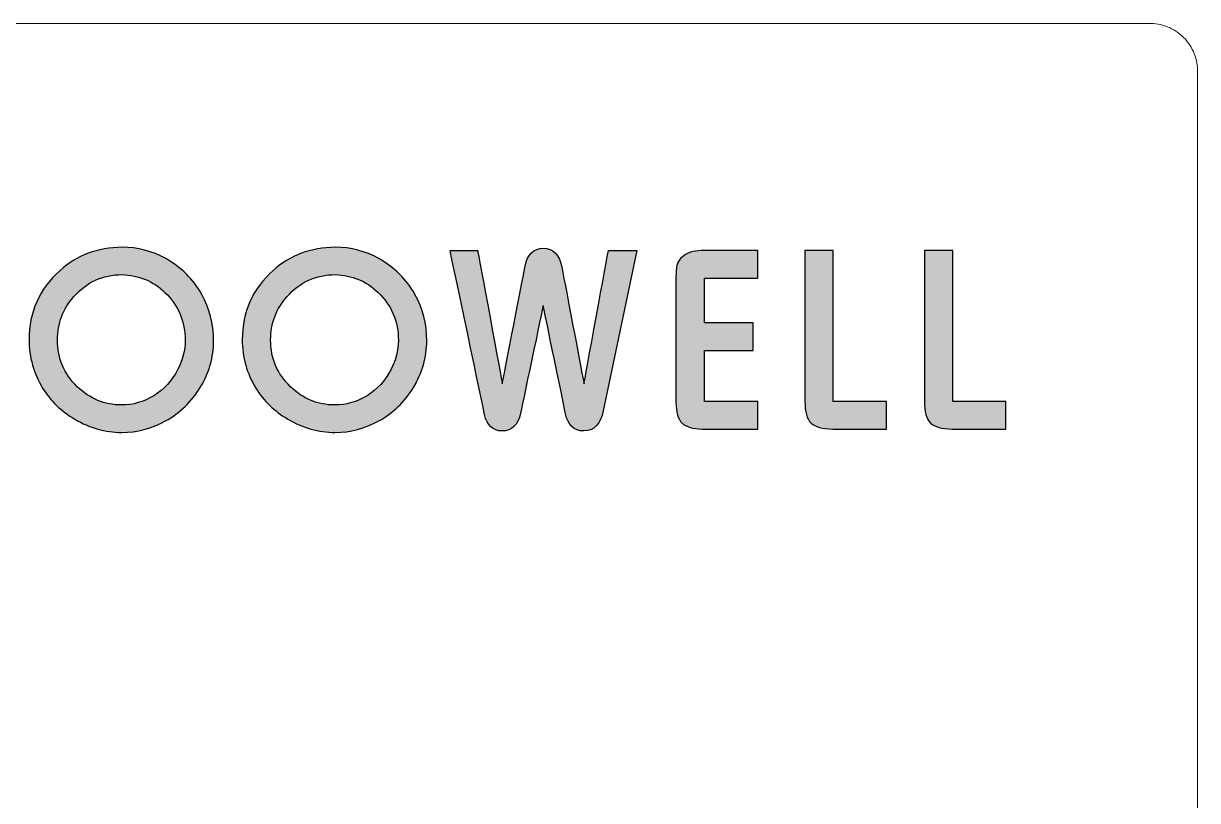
# Model space of a CAD drawing. Header units: inches. Extents: x -244 to 524, y 600 to 1121.
# Drawn here: x -35.75 to -6.14, y 1020.59 to 1040.21 of the extents above; entities that cross this region are included whole.
import ezdxf

# ---------------------------------------------------------------- set-up
doc = ezdxf.new("R2010")
doc.units = ezdxf.units.IN
doc.layers.add('1', color=7, linetype='Continuous', true_color=0xffffff)
doc.layers.add('layer 1', color=7, linetype='Continuous')

msp = doc.modelspace()

# ---------------------------------------------------------------- hatches: boundary and pattern name
h = msp.add_hatch(color=256)
h.dxf.hatch_style = 1
edge = h.paths.add_edge_path()
edge.add_spline(control_points=[(-31.253, 1033.368), (-31.253, 1033.368), (-31.253, 1033.368), (-31.253, 1033.368), (-31.253, 1033.368), (-31.468, 1033.751), (-31.772, 1034.052), (-32.163, 1034.272)], knot_values=[0.360004, 0.360004, 0.360004, 0.360004, 0.360007, 0.360007, 0.360007, 0.360007, 0.720004, 0.720004, 0.720004, 0.720004], degree=3, periodic=0)
edge.add_spline(control_points=[(-32.163, 1034.272), (-32.163, 1034.272), (-32.163, 1034.272), (-32.163, 1034.272), (-32.163, 1034.272), (-32.504, 1034.463), (-32.871, 1034.559), (-33.265, 1034.559)], knot_values=[0, 0, 0, 0, 0.000004, 0.000004, 0.000004, 0.000004, 0.360004, 0.360004, 0.360004, 0.360004], degree=3, periodic=0)
edge.add_spline(control_points=[(-33.265, 1034.559), (-33.881, 1034.552), (-34.404, 1034.354), (-34.835, 1033.966), (-34.835, 1033.966), (-35.352, 1033.502), (-35.61, 1032.923), (-35.61, 1032.231)], knot_values=[3.240004, 3.240004, 3.240004, 3.240004, 3.600004, 3.600004, 3.600004, 3.600004, 3.96, 3.96, 3.96, 3.96], degree=3, periodic=0)
edge.add_spline(control_points=[(-35.61, 1032.231), (-35.61, 1032.231), (-35.61, 1032.231), (-35.61, 1032.231), (-35.61, 1032.231), (-35.61, 1031.782), (-35.495, 1031.372), (-35.267, 1031)], knot_values=[2.880004, 2.880004, 2.880004, 2.880004, 2.880007, 2.880007, 2.880007, 2.880007, 3.240004, 3.240004, 3.240004, 3.240004], degree=3, periodic=0)
edge.add_spline(control_points=[(-35.267, 1031), (-35.267, 1031), (-35.267, 1031), (-35.267, 1031), (-35.267, 1031), (-35.07, 1030.682), (-34.799, 1030.422), (-34.458, 1030.219)], knot_values=[2.520004, 2.520004, 2.520004, 2.520004, 2.520007, 2.520007, 2.520007, 2.520007, 2.880004, 2.880004, 2.880004, 2.880004], degree=3, periodic=0)
edge.add_spline(control_points=[(-34.458, 1030.219), (-34.458, 1030.219), (-34.458, 1030.219), (-34.458, 1030.219), (-34.458, 1030.219), (-34.081, 1029.997), (-33.685, 1029.886), (-33.272, 1029.886)], knot_values=[2.160004, 2.160004, 2.160004, 2.160004, 2.160007, 2.160007, 2.160007, 2.160007, 2.520004, 2.520004, 2.520004, 2.520004], degree=3, periodic=0)
edge.add_spline(control_points=[(-33.272, 1029.886), (-33.272, 1029.886), (-33.272, 1029.886), (-33.272, 1029.886), (-33.272, 1029.886), (-32.884, 1029.886), (-32.516, 1029.982), (-32.166, 1030.176)], knot_values=[1.800004, 1.800004, 1.800004, 1.800004, 1.800007, 1.800007, 1.800007, 1.800007, 2.160004, 2.160004, 2.160004, 2.160004], degree=3, periodic=0)
edge.add_spline(control_points=[(-32.166, 1030.176), (-32.166, 1030.176), (-32.166, 1030.176), (-32.166, 1030.176), (-32.166, 1030.176), (-31.801, 1030.38), (-31.51, 1030.661), (-31.292, 1031.02)], knot_values=[1.440004, 1.440004, 1.440004, 1.440004, 1.440007, 1.440007, 1.440007, 1.440007, 1.800004, 1.800004, 1.800004, 1.800004], degree=3, periodic=0)
edge.add_spline(control_points=[(-31.292, 1031.02), (-31.292, 1031.02), (-31.292, 1031.02), (-31.292, 1031.02), (-31.292, 1031.02), (-31.068, 1031.392), (-30.956, 1031.783), (-30.956, 1032.195)], knot_values=[1.080004, 1.080004, 1.080004, 1.080004, 1.080007, 1.080007, 1.080007, 1.080007, 1.440004, 1.440004, 1.440004, 1.440004], degree=3, periodic=0)
edge.add_spline(control_points=[(-30.956, 1032.195), (-30.956, 1032.195), (-30.956, 1032.195), (-30.956, 1032.195), (-30.956, 1032.195), (-30.956, 1032.627), (-31.055, 1033.019), (-31.253, 1033.368)], knot_values=[0.720004, 0.720004, 0.720004, 0.720004, 0.720007, 0.720007, 0.720007, 0.720007, 1.080004, 1.080004, 1.080004, 1.080004], degree=3, periodic=0)
edge = h.paths.add_edge_path(flags=16)
edge.add_spline(control_points=[(-34.485, 1033.309), (-34.485, 1033.309), (-34.485, 1033.309), (-34.485, 1033.309), (-34.485, 1033.309), (-34.155, 1033.681), (-33.749, 1033.867), (-33.265, 1033.867)], knot_values=[0, 0, 0, 0, 0.000004, 0.000004, 0.000004, 0.000004, 0.440004, 0.440004, 0.440004, 0.440004], degree=3, periodic=0)
edge.add_spline(control_points=[(-33.265, 1033.867), (-32.84, 1033.855), (-32.48, 1033.706), (-32.183, 1033.418), (-32.183, 1033.418), (-31.842, 1033.091), (-31.672, 1032.687), (-31.672, 1032.207)], knot_values=[3.080004, 3.080004, 3.080004, 3.080004, 3.520004, 3.520004, 3.520004, 3.520004, 3.96, 3.96, 3.96, 3.96], degree=3, periodic=0)
edge.add_spline(control_points=[(-31.672, 1032.207), (-31.672, 1032.207), (-31.672, 1032.207), (-31.672, 1032.207), (-31.672, 1032.207), (-31.672, 1031.955), (-31.736, 1031.706), (-31.863, 1031.462)], knot_values=[2.640004, 2.640004, 2.640004, 2.640004, 2.640009, 2.640009, 2.640009, 2.640009, 3.080004, 3.080004, 3.080004, 3.080004], degree=3, periodic=0)
edge.add_spline(control_points=[(-31.863, 1031.462), (-31.863, 1031.462), (-31.863, 1031.462), (-31.863, 1031.462), (-31.863, 1031.462), (-32.004, 1031.189), (-32.204, 1030.973), (-32.463, 1030.812)], knot_values=[2.200004, 2.200004, 2.200004, 2.200004, 2.200009, 2.200009, 2.200009, 2.200009, 2.640004, 2.640004, 2.640004, 2.640004], degree=3, periodic=0)
edge.add_spline(control_points=[(-32.463, 1030.812), (-32.463, 1030.812), (-32.463, 1030.812), (-32.463, 1030.812), (-32.463, 1030.812), (-32.719, 1030.656), (-32.99, 1030.578), (-33.278, 1030.578)], knot_values=[1.760004, 1.760004, 1.760004, 1.760004, 1.760009, 1.760009, 1.760009, 1.760009, 2.200004, 2.200004, 2.200004, 2.200004], degree=3, periodic=0)
edge.add_spline(control_points=[(-33.278, 1030.578), (-33.278, 1030.578), (-33.278, 1030.578), (-33.278, 1030.578), (-33.278, 1030.578), (-33.703, 1030.578), (-34.075, 1030.732), (-34.396, 1031.04)], knot_values=[1.320004, 1.320004, 1.320004, 1.320004, 1.320009, 1.320009, 1.320009, 1.320009, 1.760004, 1.760004, 1.760004, 1.760004], degree=3, periodic=0)
edge.add_spline(control_points=[(-34.396, 1031.04), (-34.396, 1031.04), (-34.396, 1031.04), (-34.396, 1031.04), (-34.396, 1031.04), (-34.728, 1031.358), (-34.894, 1031.751), (-34.894, 1032.217)], knot_values=[0.880004, 0.880004, 0.880004, 0.880004, 0.880009, 0.880009, 0.880009, 0.880009, 1.320004, 1.320004, 1.320004, 1.320004], degree=3, periodic=0)
edge.add_spline(control_points=[(-34.894, 1032.217), (-34.894, 1032.217), (-34.894, 1032.217), (-34.894, 1032.217), (-34.894, 1032.217), (-34.894, 1032.635), (-34.758, 1032.999), (-34.485, 1033.309)], knot_values=[0.440004, 0.440004, 0.440004, 0.440004, 0.440009, 0.440009, 0.440009, 0.440009, 0.880004, 0.880004, 0.880004, 0.880004], degree=3, periodic=0)
h = msp.add_hatch(color=256)
h.dxf.hatch_style = 1
edge = h.paths.add_edge_path()
edge.add_spline(control_points=[(-25.875, 1033.368), (-25.875, 1033.368), (-25.875, 1033.368), (-25.875, 1033.368), (-25.875, 1033.368), (-26.09, 1033.751), (-26.394, 1034.052), (-26.785, 1034.272)], knot_values=[0.360004, 0.360004, 0.360004, 0.360004, 0.360007, 0.360007, 0.360007, 0.360007, 0.720004, 0.720004, 0.720004, 0.720004], degree=3, periodic=0)
edge.add_spline(control_points=[(-26.785, 1034.272), (-26.785, 1034.272), (-26.785, 1034.272), (-26.785, 1034.272), (-26.785, 1034.272), (-27.126, 1034.463), (-27.493, 1034.559), (-27.887, 1034.559)], knot_values=[0, 0, 0, 0, 0.000004, 0.000004, 0.000004, 0.000004, 0.360004, 0.360004, 0.360004, 0.360004], degree=3, periodic=0)
edge.add_spline(control_points=[(-27.887, 1034.559), (-28.503, 1034.552), (-29.026, 1034.354), (-29.457, 1033.966), (-29.457, 1033.966), (-29.974, 1033.502), (-30.232, 1032.923), (-30.232, 1032.231)], knot_values=[3.240004, 3.240004, 3.240004, 3.240004, 3.600004, 3.600004, 3.600004, 3.600004, 3.96, 3.96, 3.96, 3.96], degree=3, periodic=0)
edge.add_spline(control_points=[(-30.232, 1032.231), (-30.232, 1032.231), (-30.232, 1032.231), (-30.232, 1032.231), (-30.232, 1032.231), (-30.232, 1031.782), (-30.117, 1031.372), (-29.889, 1031)], knot_values=[2.880004, 2.880004, 2.880004, 2.880004, 2.880007, 2.880007, 2.880007, 2.880007, 3.240004, 3.240004, 3.240004, 3.240004], degree=3, periodic=0)
edge.add_spline(control_points=[(-29.889, 1031), (-29.889, 1031), (-29.889, 1031), (-29.889, 1031), (-29.889, 1031), (-29.692, 1030.682), (-29.421, 1030.422), (-29.08, 1030.219)], knot_values=[2.520004, 2.520004, 2.520004, 2.520004, 2.520007, 2.520007, 2.520007, 2.520007, 2.880004, 2.880004, 2.880004, 2.880004], degree=3, periodic=0)
edge.add_spline(control_points=[(-29.08, 1030.219), (-29.08, 1030.219), (-29.08, 1030.219), (-29.08, 1030.219), (-29.08, 1030.219), (-28.703, 1029.997), (-28.307, 1029.886), (-27.894, 1029.886)], knot_values=[2.160004, 2.160004, 2.160004, 2.160004, 2.160007, 2.160007, 2.160007, 2.160007, 2.520004, 2.520004, 2.520004, 2.520004], degree=3, periodic=0)
edge.add_spline(control_points=[(-27.894, 1029.886), (-27.894, 1029.886), (-27.894, 1029.886), (-27.894, 1029.886), (-27.894, 1029.886), (-27.506, 1029.886), (-27.138, 1029.982), (-26.788, 1030.176)], knot_values=[1.800004, 1.800004, 1.800004, 1.800004, 1.800007, 1.800007, 1.800007, 1.800007, 2.160004, 2.160004, 2.160004, 2.160004], degree=3, periodic=0)
edge.add_spline(control_points=[(-26.788, 1030.176), (-26.788, 1030.176), (-26.788, 1030.176), (-26.788, 1030.176), (-26.788, 1030.176), (-26.423, 1030.38), (-26.132, 1030.661), (-25.914, 1031.02)], knot_values=[1.440004, 1.440004, 1.440004, 1.440004, 1.440007, 1.440007, 1.440007, 1.440007, 1.800004, 1.800004, 1.800004, 1.800004], degree=3, periodic=0)
edge.add_spline(control_points=[(-25.914, 1031.02), (-25.914, 1031.02), (-25.914, 1031.02), (-25.914, 1031.02), (-25.914, 1031.02), (-25.69, 1031.392), (-25.578, 1031.783), (-25.578, 1032.195)], knot_values=[1.080004, 1.080004, 1.080004, 1.080004, 1.080007, 1.080007, 1.080007, 1.080007, 1.440004, 1.440004, 1.440004, 1.440004], degree=3, periodic=0)
edge.add_spline(control_points=[(-25.578, 1032.195), (-25.578, 1032.195), (-25.578, 1032.195), (-25.578, 1032.195), (-25.578, 1032.195), (-25.578, 1032.627), (-25.677, 1033.019), (-25.875, 1033.368)], knot_values=[0.720004, 0.720004, 0.720004, 0.720004, 0.720007, 0.720007, 0.720007, 0.720007, 1.080004, 1.080004, 1.080004, 1.080004], degree=3, periodic=0)
edge = h.paths.add_edge_path(flags=16)
edge.add_spline(control_points=[(-28.914, 1033.499), (-28.869, 1033.536), (-28.823, 1033.571), (-28.775, 1033.603)], knot_values=[0.302497, 0.302497, 0.302497, 0.302497, 0.357496, 0.357496, 0.357496, 0.357496], degree=3, periodic=0)
edge.add_spline(control_points=[(-28.775, 1033.603), (-28.728, 1033.635), (-28.68, 1033.664), (-28.63, 1033.69)], knot_values=[0.247498, 0.247498, 0.247498, 0.247498, 0.302497, 0.302497, 0.302497, 0.302497], degree=3, periodic=0)
edge.add_spline(control_points=[(-28.63, 1033.69), (-28.581, 1033.716), (-28.53, 1033.74), (-28.478, 1033.76)], knot_values=[0.192498, 0.192498, 0.192498, 0.192498, 0.247498, 0.247498, 0.247498, 0.247498], degree=3, periodic=0)
edge.add_spline(control_points=[(-28.478, 1033.76), (-28.426, 1033.78), (-28.372, 1033.798), (-28.318, 1033.812)], knot_values=[0.137499, 0.137499, 0.137499, 0.137499, 0.192498, 0.192498, 0.192498, 0.192498], degree=3, periodic=0)
edge.add_spline(control_points=[(-28.318, 1033.812), (-28.263, 1033.827), (-28.208, 1033.838), (-28.151, 1033.847)], knot_values=[0.082499, 0.082499, 0.082499, 0.082499, 0.137499, 0.137499, 0.137499, 0.137499], degree=3, periodic=0)
edge.add_spline(control_points=[(-28.151, 1033.847), (-28.094, 1033.856), (-28.036, 1033.861), (-27.977, 1033.864)], knot_values=[0.0275, 0.0275, 0.0275, 0.0275, 0.082499, 0.082499, 0.082499, 0.082499], degree=3, periodic=0)
edge.add_spline(control_points=[(-27.977, 1033.864), (-27.947, 1033.866), (-27.917, 1033.867), (-27.887, 1033.867)], knot_values=[0, 0, 0, 0, 0.0275, 0.0275, 0.0275, 0.0275], degree=3, periodic=0)
edge.add_spline(control_points=[(-27.887, 1033.867), (-27.834, 1033.865), (-27.782, 1033.862), (-27.731, 1033.856)], knot_values=[3.905001, 3.905001, 3.905001, 3.905001, 3.96, 3.96, 3.96, 3.96], degree=3, periodic=0)
edge.add_spline(control_points=[(-27.731, 1033.856), (-27.629, 1033.844), (-27.53, 1033.824), (-27.436, 1033.796)], knot_values=[3.795002, 3.795002, 3.795002, 3.795002, 3.905001, 3.905001, 3.905001, 3.905001], degree=3, periodic=0)
edge.add_spline(control_points=[(-27.436, 1033.796), (-27.342, 1033.767), (-27.252, 1033.729), (-27.166, 1033.683)], knot_values=[3.685003, 3.685003, 3.685003, 3.685003, 3.795002, 3.795002, 3.795002, 3.795002], degree=3, periodic=0)
edge.add_spline(control_points=[(-27.166, 1033.683), (-27.08, 1033.637), (-26.998, 1033.583), (-26.919, 1033.52)], knot_values=[3.575004, 3.575004, 3.575004, 3.575004, 3.685003, 3.685003, 3.685003, 3.685003], degree=3, periodic=0)
edge.add_spline(control_points=[(-26.919, 1033.52), (-26.88, 1033.488), (-26.842, 1033.454), (-26.805, 1033.418), (-26.805, 1033.418), (-26.762, 1033.378), (-26.722, 1033.335), (-26.685, 1033.292)], knot_values=[3.464997, 3.464997, 3.464997, 3.464997, 3.520001, 3.520001, 3.520001, 3.520001, 3.575004, 3.575004, 3.575004, 3.575004], degree=3, periodic=0)
edge.add_spline(control_points=[(-26.685, 1033.292), (-26.629, 1033.227), (-26.579, 1033.159), (-26.535, 1033.089)], knot_values=[3.382498, 3.382498, 3.382498, 3.382498, 3.464997, 3.464997, 3.464997, 3.464997], degree=3, periodic=0)
edge.add_spline(control_points=[(-26.535, 1033.089), (-26.506, 1033.042), (-26.479, 1032.994), (-26.455, 1032.945)], knot_values=[3.327499, 3.327499, 3.327499, 3.327499, 3.382498, 3.382498, 3.382498, 3.382498], degree=3, periodic=0)
edge.add_spline(control_points=[(-26.455, 1032.945), (-26.431, 1032.895), (-26.41, 1032.845), (-26.392, 1032.793)], knot_values=[3.272501, 3.272501, 3.272501, 3.272501, 3.327499, 3.327499, 3.327499, 3.327499], degree=3, periodic=0)
edge.add_spline(control_points=[(-26.392, 1032.793), (-26.373, 1032.741), (-26.357, 1032.689), (-26.344, 1032.635)], knot_values=[3.217502, 3.217502, 3.217502, 3.217502, 3.272501, 3.272501, 3.272501, 3.272501], degree=3, periodic=0)
edge.add_spline(control_points=[(-26.344, 1032.635), (-26.324, 1032.554), (-26.31, 1032.47), (-26.302, 1032.383)], knot_values=[3.135003, 3.135003, 3.135003, 3.135003, 3.217502, 3.217502, 3.217502, 3.217502], degree=3, periodic=0)
edge.add_spline(control_points=[(-26.302, 1032.383), (-26.296, 1032.326), (-26.294, 1032.267), (-26.294, 1032.207)], knot_values=[3.080004, 3.080004, 3.080004, 3.080004, 3.135003, 3.135003, 3.135003, 3.135003], degree=3, periodic=0)
edge.add_spline(control_points=[(-26.294, 1032.207), (-26.294, 1032.207), (-26.294, 1032.207), (-26.294, 1032.207), (-26.294, 1032.207), (-26.294, 1031.955), (-26.358, 1031.706), (-26.485, 1031.462)], knot_values=[2.640004, 2.640004, 2.640004, 2.640004, 2.640009, 2.640009, 2.640009, 2.640009, 3.080004, 3.080004, 3.080004, 3.080004], degree=3, periodic=0)
edge.add_spline(control_points=[(-26.485, 1031.462), (-26.485, 1031.462), (-26.485, 1031.462), (-26.485, 1031.462), (-26.485, 1031.462), (-26.503, 1031.428), (-26.521, 1031.395), (-26.541, 1031.362)], knot_values=[2.584997, 2.584997, 2.584997, 2.584997, 2.585001, 2.585001, 2.585001, 2.585001, 2.640004, 2.640004, 2.640004, 2.640004], degree=3, periodic=0)
edge.add_spline(control_points=[(-26.541, 1031.362), (-26.58, 1031.298), (-26.622, 1031.237), (-26.669, 1031.179)], knot_values=[2.474999, 2.474999, 2.474999, 2.474999, 2.584997, 2.584997, 2.584997, 2.584997], degree=3, periodic=0)
edge.add_spline(control_points=[(-26.669, 1031.179), (-26.715, 1031.121), (-26.765, 1031.067), (-26.819, 1031.017)], knot_values=[2.365001, 2.365001, 2.365001, 2.365001, 2.474999, 2.474999, 2.474999, 2.474999], degree=3, periodic=0)
edge.add_spline(control_points=[(-26.819, 1031.017), (-26.872, 1030.966), (-26.93, 1030.919), (-26.991, 1030.875)], knot_values=[2.255003, 2.255003, 2.255003, 2.255003, 2.365001, 2.365001, 2.365001, 2.365001], degree=3, periodic=0)
edge.add_spline(control_points=[(-26.991, 1030.875), (-27.021, 1030.853), (-27.053, 1030.832), (-27.085, 1030.812)], knot_values=[2.200004, 2.200004, 2.200004, 2.200004, 2.255003, 2.255003, 2.255003, 2.255003], degree=3, periodic=0)
edge.add_spline(control_points=[(-27.085, 1030.812), (-27.085, 1030.812), (-27.085, 1030.812), (-27.085, 1030.812), (-27.085, 1030.812), (-27.117, 1030.793), (-27.149, 1030.774), (-27.182, 1030.757)], knot_values=[2.144997, 2.144997, 2.144997, 2.144997, 2.145001, 2.145001, 2.145001, 2.145001, 2.200004, 2.200004, 2.200004, 2.200004], degree=3, periodic=0)
edge.add_spline(control_points=[(-27.182, 1030.757), (-27.247, 1030.723), (-27.313, 1030.694), (-27.379, 1030.669)], knot_values=[2.034999, 2.034999, 2.034999, 2.034999, 2.144997, 2.144997, 2.144997, 2.144997], degree=3, periodic=0)
edge.add_spline(control_points=[(-27.379, 1030.669), (-27.446, 1030.645), (-27.514, 1030.626), (-27.583, 1030.611)], knot_values=[1.925001, 1.925001, 1.925001, 1.925001, 2.034999, 2.034999, 2.034999, 2.034999], degree=3, periodic=0)
edge.add_spline(control_points=[(-27.583, 1030.611), (-27.618, 1030.604), (-27.652, 1030.598), (-27.687, 1030.593)], knot_values=[1.870002, 1.870002, 1.870002, 1.870002, 1.925001, 1.925001, 1.925001, 1.925001], degree=3, periodic=0)
edge.add_spline(control_points=[(-27.687, 1030.593), (-27.722, 1030.588), (-27.758, 1030.584), (-27.793, 1030.582)], knot_values=[1.815003, 1.815003, 1.815003, 1.815003, 1.870002, 1.870002, 1.870002, 1.870002], degree=3, periodic=0)
edge.add_spline(control_points=[(-27.793, 1030.582), (-27.829, 1030.579), (-27.864, 1030.578), (-27.9, 1030.578)], knot_values=[1.760004, 1.760004, 1.760004, 1.760004, 1.815003, 1.815003, 1.815003, 1.815003], degree=3, periodic=0)
edge.add_spline(control_points=[(-27.9, 1030.578), (-27.9, 1030.578), (-27.9, 1030.578), (-27.9, 1030.578), (-27.9, 1030.578), (-27.953, 1030.578), (-28.006, 1030.58), (-28.057, 1030.585)], knot_values=[1.704997, 1.704997, 1.704997, 1.704997, 1.705001, 1.705001, 1.705001, 1.705001, 1.760004, 1.760004, 1.760004, 1.760004], degree=3, periodic=0)
edge.add_spline(control_points=[(-28.057, 1030.585), (-28.134, 1030.593), (-28.21, 1030.605), (-28.283, 1030.623)], knot_values=[1.622498, 1.622498, 1.622498, 1.622498, 1.704997, 1.704997, 1.704997, 1.704997], degree=3, periodic=0)
edge.add_spline(control_points=[(-28.283, 1030.623), (-28.332, 1030.635), (-28.38, 1030.65), (-28.428, 1030.667)], knot_values=[1.567499, 1.567499, 1.567499, 1.567499, 1.622498, 1.622498, 1.622498, 1.622498], degree=3, periodic=0)
edge.add_spline(control_points=[(-28.428, 1030.667), (-28.499, 1030.692), (-28.568, 1030.722), (-28.635, 1030.759)], knot_values=[1.485001, 1.485001, 1.485001, 1.485001, 1.567499, 1.567499, 1.567499, 1.567499], degree=3, periodic=0)
edge.add_spline(control_points=[(-28.635, 1030.759), (-28.725, 1030.807), (-28.812, 1030.864), (-28.896, 1030.932)], knot_values=[1.375003, 1.375003, 1.375003, 1.375003, 1.485001, 1.485001, 1.485001, 1.485001], degree=3, periodic=0)
edge.add_spline(control_points=[(-28.896, 1030.932), (-28.937, 1030.965), (-28.978, 1031.001), (-29.018, 1031.04)], knot_values=[1.320004, 1.320004, 1.320004, 1.320004, 1.375003, 1.375003, 1.375003, 1.375003], degree=3, periodic=0)
edge.add_spline(control_points=[(-29.018, 1031.04), (-29.018, 1031.04), (-29.018, 1031.04), (-29.018, 1031.04), (-29.018, 1031.04), (-29.06, 1031.079), (-29.099, 1031.12), (-29.135, 1031.163)], knot_values=[1.264997, 1.264997, 1.264997, 1.264997, 1.265001, 1.265001, 1.265001, 1.265001, 1.320004, 1.320004, 1.320004, 1.320004], degree=3, periodic=0)
edge.add_spline(control_points=[(-29.135, 1031.163), (-29.189, 1031.226), (-29.238, 1031.292), (-29.281, 1031.36)], knot_values=[1.182498, 1.182498, 1.182498, 1.182498, 1.264997, 1.264997, 1.264997, 1.264997], degree=3, periodic=0)
edge.add_spline(control_points=[(-29.281, 1031.36), (-29.309, 1031.406), (-29.335, 1031.452), (-29.359, 1031.5)], knot_values=[1.127499, 1.127499, 1.127499, 1.127499, 1.182498, 1.182498, 1.182498, 1.182498], degree=3, periodic=0)
edge.add_spline(control_points=[(-29.359, 1031.5), (-29.382, 1031.548), (-29.403, 1031.597), (-29.421, 1031.648)], knot_values=[1.072501, 1.072501, 1.072501, 1.072501, 1.127499, 1.127499, 1.127499, 1.127499], degree=3, periodic=0)
edge.add_spline(control_points=[(-29.421, 1031.648), (-29.439, 1031.698), (-29.454, 1031.749), (-29.467, 1031.802)], knot_values=[1.017502, 1.017502, 1.017502, 1.017502, 1.072501, 1.072501, 1.072501, 1.072501], degree=3, periodic=0)
edge.add_spline(control_points=[(-29.467, 1031.802), (-29.487, 1031.881), (-29.5, 1031.962), (-29.508, 1032.046)], knot_values=[0.935003, 0.935003, 0.935003, 0.935003, 1.017502, 1.017502, 1.017502, 1.017502], degree=3, periodic=0)
edge.add_spline(control_points=[(-29.508, 1032.046), (-29.513, 1032.102), (-29.516, 1032.159), (-29.516, 1032.217)], knot_values=[0.880004, 0.880004, 0.880004, 0.880004, 0.935003, 0.935003, 0.935003, 0.935003], degree=3, periodic=0)
edge.add_spline(control_points=[(-29.516, 1032.217), (-29.516, 1032.217), (-29.516, 1032.217), (-29.516, 1032.217), (-29.516, 1032.217), (-29.516, 1032.269), (-29.514, 1032.321), (-29.51, 1032.371)], knot_values=[0.824997, 0.824997, 0.824997, 0.824997, 0.825001, 0.825001, 0.825001, 0.825001, 0.880004, 0.880004, 0.880004, 0.880004], degree=3, periodic=0)
edge.add_spline(control_points=[(-29.51, 1032.371), (-29.501, 1032.472), (-29.484, 1032.57), (-29.458, 1032.664)], knot_values=[0.714999, 0.714999, 0.714999, 0.714999, 0.824997, 0.824997, 0.824997, 0.824997], degree=3, periodic=0)
edge.add_spline(control_points=[(-29.458, 1032.664), (-29.433, 1032.759), (-29.399, 1032.85), (-29.356, 1032.937)], knot_values=[0.605001, 0.605001, 0.605001, 0.605001, 0.714999, 0.714999, 0.714999, 0.714999], degree=3, periodic=0)
edge.add_spline(control_points=[(-29.356, 1032.937), (-29.314, 1033.025), (-29.263, 1033.109), (-29.203, 1033.19)], knot_values=[0.495003, 0.495003, 0.495003, 0.495003, 0.605001, 0.605001, 0.605001, 0.605001], degree=3, periodic=0)
edge.add_spline(control_points=[(-29.203, 1033.19), (-29.173, 1033.231), (-29.141, 1033.27), (-29.107, 1033.309)], knot_values=[0.440004, 0.440004, 0.440004, 0.440004, 0.495003, 0.495003, 0.495003, 0.495003], degree=3, periodic=0)
edge.add_spline(control_points=[(-29.107, 1033.309), (-29.107, 1033.309), (-29.107, 1033.309), (-29.107, 1033.309), (-29.107, 1033.309), (-29.087, 1033.332), (-29.066, 1033.355), (-29.044, 1033.377)], knot_values=[0.412496, 0.412496, 0.412496, 0.412496, 0.4125, 0.4125, 0.4125, 0.4125, 0.440004, 0.440004, 0.440004, 0.440004], degree=3, periodic=0)
edge.add_spline(control_points=[(-29.044, 1033.377), (-29.023, 1033.399), (-29.002, 1033.42), (-28.98, 1033.44)], knot_values=[0.384996, 0.384996, 0.384996, 0.384996, 0.412496, 0.412496, 0.412496, 0.412496], degree=3, periodic=0)
edge.add_spline(control_points=[(-28.98, 1033.44), (-28.958, 1033.46), (-28.936, 1033.48), (-28.914, 1033.499)], knot_values=[0.357496, 0.357496, 0.357496, 0.357496, 0.384996, 0.384996, 0.384996, 0.384996], degree=3, periodic=0)
h = msp.add_hatch(color=256)
h.dxf.hatch_style = 1
edge = h.paths.add_edge_path()
edge.add_spline(control_points=[(-21.612, 1031.113), (-21.612, 1031.113), (-22.169, 1034.044), (-22.169, 1034.044), (-22.169, 1034.044)], knot_values=[3.2175, 3.2175, 3.2175, 3.2175, 3.465, 3.465, 3.465, 3.465, 3.465], degree=3, periodic=0)
edge.add_spline(control_points=[(-22.169, 1034.044), (-22.233, 1034.37), (-22.388, 1034.533), (-22.634, 1034.533), (-22.634, 1034.533), (-22.885, 1034.533), (-23.039, 1034.382), (-23.096, 1034.082), (-23.096, 1034.082)], knot_values=[2.7225, 2.7225, 2.7225, 2.7225, 2.97, 2.97, 2.97, 2.97, 3.2175, 3.2175, 3.2175, 3.2175, 3.2175], degree=3, periodic=0)
edge.add_spline(control_points=[(-23.096, 1034.082), (-23.096, 1034.082), (-23.673, 1031.113), (-23.673, 1031.113), (-23.673, 1031.113)], knot_values=[2.475, 2.475, 2.475, 2.475, 2.7225, 2.7225, 2.7225, 2.7225, 2.7225], degree=3, periodic=0)
edge.add_spline(control_points=[(-23.673, 1031.113), (-23.673, 1031.113), (-24.293, 1034.473), (-24.293, 1034.473), (-24.293, 1034.473)], knot_values=[2.2275, 2.2275, 2.2275, 2.2275, 2.475, 2.475, 2.475, 2.475, 2.475], degree=3, periodic=0)
edge.add_spline(control_points=[(-24.293, 1034.473), (-24.293, 1034.473), (-24.989, 1034.473), (-24.989, 1034.473), (-24.989, 1034.473)], knot_values=[1.98, 1.98, 1.98, 1.98, 2.2275, 2.2275, 2.2275, 2.2275, 2.2275], degree=3, periodic=0)
edge.add_spline(control_points=[(-24.989, 1034.473), (-24.989, 1034.473), (-24.119, 1030.337), (-24.119, 1030.337), (-24.119, 1030.337)], knot_values=[1.7325, 1.7325, 1.7325, 1.7325, 1.98, 1.98, 1.98, 1.98, 1.98], degree=3, periodic=0)
edge.add_spline(control_points=[(-24.119, 1030.337), (-24.061, 1030.06), (-23.914, 1029.922), (-23.676, 1029.922), (-23.676, 1029.922)], knot_values=[1.485, 1.485, 1.485, 1.485, 1.7325, 1.7325, 1.7325, 1.7325, 1.7325], degree=3, periodic=0)
edge.add_spline(control_points=[(-23.676, 1029.922), (-23.432, 1029.922), (-23.279, 1030.07), (-23.215, 1030.368), (-23.215, 1030.368)], knot_values=[1.2375, 1.2375, 1.2375, 1.2375, 1.485, 1.485, 1.485, 1.485, 1.485], degree=3, periodic=0)
edge.add_spline(control_points=[(-23.215, 1030.368), (-23.215, 1030.368), (-22.641, 1033.085), (-22.641, 1033.085), (-22.641, 1033.085)], knot_values=[0.99, 0.99, 0.99, 0.99, 1.2375, 1.2375, 1.2375, 1.2375, 1.2375], degree=3, periodic=0)
edge.add_spline(control_points=[(-22.641, 1033.085), (-22.641, 1033.085), (-22.077, 1030.357), (-22.077, 1030.357), (-22.077, 1030.357)], knot_values=[0.7425, 0.7425, 0.7425, 0.7425, 0.99, 0.99, 0.99, 0.99, 0.99], degree=3, periodic=0)
edge.add_spline(control_points=[(-22.077, 1030.357), (-22.018, 1030.067), (-21.865, 1029.922), (-21.618, 1029.922), (-21.618, 1029.922)], knot_values=[0.495, 0.495, 0.495, 0.495, 0.7425, 0.7425, 0.7425, 0.7425, 0.7425], degree=3, periodic=0)
edge.add_spline(control_points=[(-21.618, 1029.922), (-21.361, 1029.922), (-21.197, 1030.091), (-21.126, 1030.429), (-21.126, 1030.429)], knot_values=[0.2475, 0.2475, 0.2475, 0.2475, 0.495, 0.495, 0.495, 0.495, 0.495], degree=3, periodic=0)
edge.add_spline(control_points=[(-21.126, 1030.429), (-21.126, 1030.429), (-20.28, 1034.473), (-20.28, 1034.473)], knot_values=[0, 0, 0, 0, 0.2475, 0.2475, 0.2475, 0.2475], degree=3, periodic=0)
edge.add_spline(control_points=[(-20.28, 1034.473), (-20.28, 1034.473), (-20.998, 1034.473), (-20.998, 1034.473), (-20.998, 1034.473)], knot_values=[3.7125, 3.7125, 3.7125, 3.7125, 3.96, 3.96, 3.96, 3.96, 3.96], degree=3, periodic=0)
edge.add_spline(control_points=[(-20.998, 1034.473), (-20.998, 1034.473), (-21.612, 1031.113), (-21.612, 1031.113), (-21.612, 1031.113)], knot_values=[3.465, 3.465, 3.465, 3.465, 3.7125, 3.7125, 3.7125, 3.7125, 3.7125], degree=3, periodic=0)
h = msp.add_hatch(color=256)
h.dxf.hatch_style = 1
edge = h.paths.add_edge_path()
edge.add_spline(control_points=[(-17.927, 1029.971), (-17.577, 1029.971), (-17.228, 1029.971), (-17.228, 1029.971), (-17.228, 1029.971), (-17.228, 1030.664), (-17.228, 1030.664), (-17.228, 1030.664), (-17.228, 1030.664), (-18.576, 1030.664), (-18.576, 1030.664), (-18.576, 1030.664), (-18.576, 1030.664), (-18.576, 1031.957), (-18.576, 1031.957), (-18.576, 1031.957), (-18.576, 1031.957), (-17.346, 1031.957), (-17.346, 1031.957), (-17.346, 1031.957), (-17.346, 1031.957), (-17.346, 1032.65), (-17.346, 1032.65), (-17.346, 1032.65), (-17.346, 1032.65), (-18.576, 1032.65), (-18.576, 1032.65), (-18.576, 1032.65), (-18.576, 1032.65), (-18.576, 1033.781), (-18.576, 1033.781), (-18.576, 1033.781), (-18.576, 1033.781), (-17.228, 1033.781), (-17.228, 1033.781), (-17.228, 1033.781), (-17.228, 1033.781), (-17.228, 1034.473), (-17.228, 1034.473), (-17.228, 1034.473), (-17.228, 1034.473), (-18.655, 1034.473), (-18.655, 1034.473)], knot_values=[1.630612, 1.630612, 1.630612, 1.630612, 1.747082, 1.747082, 1.747082, 1.980023, 1.980023, 1.980023, 1.980023, 2.212964, 2.212964, 2.212964, 2.212964, 2.445906, 2.445906, 2.445906, 2.445906, 2.678847, 2.678847, 2.678847, 2.678847, 2.911788, 2.911788, 2.911788, 2.911788, 3.144729, 3.144729, 3.144729, 3.144729, 3.37767, 3.37767, 3.37767, 3.37767, 3.610611, 3.610612, 3.610612, 3.610612, 3.843553, 3.843553, 3.843553, 3.843553, 4.076471, 4.076471, 4.076471, 4.076471], degree=3, periodic=0)
edge.add_spline(control_points=[(-18.655, 1034.473), (-18.655, 1034.473), (-18.655, 1034.473), (-18.655, 1034.473), (-18.655, 1034.473), (-18.856, 1034.473), (-19.013, 1034.422), (-19.127, 1034.318)], knot_values=[1.397649, 1.397649, 1.397649, 1.397649, 1.397673, 1.397673, 1.397673, 1.397673, 1.630612, 1.630612, 1.630612, 1.630612], degree=3, periodic=0)
edge.add_spline(control_points=[(-19.127, 1034.318), (-19.127, 1034.318), (-19.127, 1034.318), (-19.127, 1034.318), (-19.127, 1034.318), (-19.196, 1034.259), (-19.241, 1034.194), (-19.261, 1034.124)], knot_values=[1.164708, 1.164708, 1.164708, 1.164708, 1.164711, 1.164711, 1.164711, 1.164711, 1.397649, 1.397649, 1.397649, 1.397649], degree=3, periodic=0)
edge.add_spline(control_points=[(-19.261, 1034.124), (-19.261, 1034.124), (-19.261, 1034.124), (-19.261, 1034.124), (-19.261, 1034.124), (-19.282, 1034.053), (-19.292, 1033.936), (-19.292, 1033.771)], knot_values=[0.931767, 0.931767, 0.931767, 0.931767, 0.931769, 0.931769, 0.931769, 0.931769, 1.164708, 1.164708, 1.164708, 1.164708], degree=3, periodic=0)
edge.add_spline(control_points=[(-19.292, 1033.771), (-19.292, 1033.771), (-19.292, 1033.771), (-19.292, 1033.771), (-19.292, 1033.771), (-19.292, 1033.771), (-19.292, 1030.641), (-19.292, 1030.641)], knot_values=[0.698826, 0.698826, 0.698826, 0.698826, 0.698828, 0.698828, 0.698828, 0.698828, 0.931767, 0.931767, 0.931767, 0.931767], degree=3, periodic=0)
edge.add_spline(control_points=[(-19.292, 1030.641), (-19.292, 1030.641), (-19.292, 1030.641), (-19.292, 1030.641), (-19.292, 1030.641), (-19.292, 1030.397), (-19.242, 1030.225), (-19.14, 1030.123)], knot_values=[0.465885, 0.465885, 0.465885, 0.465885, 0.465887, 0.465887, 0.465887, 0.465887, 0.698826, 0.698826, 0.698826, 0.698826], degree=3, periodic=0)
edge.add_spline(control_points=[(-19.14, 1030.123), (-19.14, 1030.123), (-19.14, 1030.123), (-19.14, 1030.123), (-19.14, 1030.123), (-19.039, 1030.022), (-18.868, 1029.971), (-18.626, 1029.971)], knot_values=[0.232944, 0.232944, 0.232944, 0.232944, 0.232946, 0.232946, 0.232946, 0.232946, 0.465885, 0.465885, 0.465885, 0.465885], degree=3, periodic=0)
edge.add_spline(control_points=[(-18.626, 1029.971), (-18.626, 1029.971), (-18.626, 1029.971), (-18.626, 1029.971), (-18.626, 1029.971), (-18.626, 1029.971), (-18.276, 1029.971), (-17.927, 1029.971)], knot_values=[0.116471, 0.116471, 0.116471, 0.116471, 0.116473, 0.116473, 0.116473, 0.116473, 0.232944, 0.232944, 0.232944, 0.232944], degree=3, periodic=0)
h = msp.add_hatch(color=256)
h.dxf.hatch_style = 1
edge = h.paths.add_edge_path()
edge.add_spline(control_points=[(-14.657, 1029.971), (-14.319, 1029.971), (-13.981, 1029.971), (-13.981, 1029.971), (-13.981, 1029.971), (-13.981, 1030.664), (-13.981, 1030.664), (-13.981, 1030.664), (-13.981, 1030.664), (-15.323, 1030.664), (-15.323, 1030.664), (-15.323, 1030.664), (-15.323, 1030.664), (-15.323, 1034.473), (-15.323, 1034.473), (-15.323, 1034.473), (-15.323, 1034.473), (-16.039, 1034.473), (-16.039, 1034.473), (-16.039, 1034.473), (-16.039, 1034.473), (-16.039, 1030.671), (-16.039, 1030.67)], knot_values=[1.485025, 1.485025, 1.485025, 1.485025, 1.732525, 1.732525, 1.732525, 2.227525, 2.227525, 2.227525, 2.227525, 2.722525, 2.722525, 2.722525, 2.722525, 3.217525, 3.217525, 3.217525, 3.217525, 3.712525, 3.712525, 3.712525, 3.712525, 4.2075, 4.2075, 4.2075, 4.2075], degree=3, periodic=0)
edge.add_spline(control_points=[(-16.039, 1030.67), (-16.039, 1030.67), (-16.039, 1030.67), (-16.039, 1030.67), (-16.039, 1030.67), (-16.039, 1030.407), (-15.988, 1030.225), (-15.886, 1030.123)], knot_values=[0.990005, 0.990005, 0.990005, 0.990005, 0.99003, 0.99003, 0.99003, 0.99003, 1.485025, 1.485025, 1.485025, 1.485025], degree=3, periodic=0)
edge.add_spline(control_points=[(-15.886, 1030.123), (-15.886, 1030.123), (-15.886, 1030.123), (-15.886, 1030.123), (-15.886, 1030.123), (-15.783, 1030.022), (-15.599, 1029.971), (-15.333, 1029.971)], knot_values=[0.495005, 0.495005, 0.495005, 0.495005, 0.49501, 0.49501, 0.49501, 0.49501, 0.990005, 0.990005, 0.990005, 0.990005], degree=3, periodic=0)
edge.add_spline(control_points=[(-15.333, 1029.971), (-15.333, 1029.971), (-15.333, 1029.971), (-15.333, 1029.971), (-15.333, 1029.971), (-15.333, 1029.971), (-14.995, 1029.971), (-14.657, 1029.971)], knot_values=[0.2475, 0.2475, 0.2475, 0.2475, 0.247505, 0.247505, 0.247505, 0.247505, 0.495005, 0.495005, 0.495005, 0.495005], degree=3, periodic=0)
h = msp.add_hatch(color=256)
h.dxf.hatch_style = 1
edge = h.paths.add_edge_path()
edge.add_spline(control_points=[(-11.644, 1029.971), (-11.306, 1029.971), (-10.968, 1029.971), (-10.968, 1029.971), (-10.968, 1029.971), (-10.968, 1030.664), (-10.968, 1030.664), (-10.968, 1030.664), (-10.968, 1030.664), (-12.31, 1030.664), (-12.31, 1030.664), (-12.31, 1030.664), (-12.31, 1030.664), (-12.31, 1034.473), (-12.31, 1034.473), (-12.31, 1034.473), (-12.31, 1034.473), (-13.026, 1034.473), (-13.026, 1034.473), (-13.026, 1034.473), (-13.026, 1034.473), (-13.026, 1030.671), (-13.026, 1030.67)], knot_values=[1.485025, 1.485025, 1.485025, 1.485025, 1.732525, 1.732525, 1.732525, 2.227525, 2.227525, 2.227525, 2.227525, 2.722525, 2.722525, 2.722525, 2.722525, 3.217525, 3.217525, 3.217525, 3.217525, 3.712525, 3.712525, 3.712525, 3.712525, 4.2075, 4.2075, 4.2075, 4.2075], degree=3, periodic=0)
edge.add_spline(control_points=[(-13.026, 1030.67), (-13.026, 1030.67), (-13.026, 1030.67), (-13.026, 1030.67), (-13.026, 1030.67), (-13.026, 1030.407), (-12.976, 1030.225), (-12.873, 1030.123)], knot_values=[0.990005, 0.990005, 0.990005, 0.990005, 0.99003, 0.99003, 0.99003, 0.99003, 1.485025, 1.485025, 1.485025, 1.485025], degree=3, periodic=0)
edge.add_spline(control_points=[(-12.873, 1030.123), (-12.873, 1030.123), (-12.873, 1030.123), (-12.873, 1030.123), (-12.873, 1030.123), (-12.771, 1030.022), (-12.586, 1029.971), (-12.32, 1029.971)], knot_values=[0.495005, 0.495005, 0.495005, 0.495005, 0.49501, 0.49501, 0.49501, 0.49501, 0.990005, 0.990005, 0.990005, 0.990005], degree=3, periodic=0)
edge.add_spline(control_points=[(-12.32, 1029.971), (-12.32, 1029.971), (-12.32, 1029.971), (-12.32, 1029.971), (-12.32, 1029.971), (-12.32, 1029.971), (-11.982, 1029.971), (-11.644, 1029.971)], knot_values=[0.2475, 0.2475, 0.2475, 0.2475, 0.247505, 0.247505, 0.247505, 0.247505, 0.495005, 0.495005, 0.495005, 0.495005], degree=3, periodic=0)

# ---------------------------------------------------------------- linework, layer by layer
at = {"layer": '1', "color": 7, "linetype": 'Continuous', "lineweight": 18}
for p, q in [((-7.331, 1040.206), (-94.012, 1040.206)), ((-6.137, 992.811), (-6.137, 1039.012))]:
    msp.add_line(p, q, dxfattribs=at)
msp.add_open_spline([(-6.137, 1039.012), (-6.137, 1039.03), (-6.141, 1039.136), (-6.167, 1039.286), (-6.188, 1039.363), (-6.276, 1039.592), (-6.369, 1039.737), (-6.605, 1039.973), (-6.75, 1040.067), (-6.978, 1040.155), (-7.056, 1040.176), (-7.207, 1040.202), (-7.313, 1040.206), (-7.331, 1040.206)], degree=3, knots=[0, 0, 0, 0, 0.125, 0.125, 0.25, 0.25, 0.5, 0.5, 0.75, 0.75, 0.875, 0.875, 1, 1, 1, 1], dxfattribs=at)
at = {"layer": 'layer 1'}
for points, knots in [([(-33.265, 1034.559), (-32.871, 1034.559), (-32.504, 1034.463), (-32.163, 1034.272), (-32.163, 1034.272), (-31.772, 1034.052), (-31.468, 1033.751), (-31.253, 1033.368), (-31.253, 1033.368), (-31.055, 1033.019), (-30.956, 1032.627), (-30.956, 1032.195), (-30.956, 1032.195), (-30.956, 1031.783), (-31.068, 1031.392), (-31.292, 1031.02), (-31.292, 1031.02), (-31.51, 1030.661), (-31.801, 1030.38), (-32.166, 1030.176), (-32.166, 1030.176), (-32.516, 1029.982), (-32.884, 1029.886), (-33.272, 1029.886), (-33.272, 1029.886), (-33.685, 1029.886), (-34.081, 1029.997), (-34.458, 1030.219), (-34.458, 1030.219), (-34.799, 1030.422), (-35.07, 1030.682), (-35.267, 1031), (-35.267, 1031), (-35.495, 1031.372), (-35.61, 1031.782), (-35.61, 1032.231), (-35.61, 1032.231), (-35.61, 1032.923), (-35.352, 1033.502), (-34.835, 1033.966), (-34.835, 1033.966), (-34.404, 1034.354), (-33.881, 1034.552), (-33.265, 1034.559)], [0, 0, 0, 0, 0.090909, 0.090909, 0.090909, 0.090909, 0.181818, 0.181818, 0.181818, 0.181818, 0.272727, 0.272727, 0.272727, 0.272727, 0.363636, 0.363636, 0.363636, 0.363636, 0.454545, 0.454545, 0.454545, 0.454545, 0.545455, 0.545455, 0.545455, 0.545455, 0.636364, 0.636364, 0.636364, 0.636364, 0.727273, 0.727273, 0.727273, 0.727273, 0.818182, 0.818182, 0.818182, 0.818182, 0.909091, 0.909091, 0.909091, 0.909091, 1, 1, 1, 1]), ([(-27.887, 1034.559), (-27.493, 1034.559), (-27.126, 1034.463), (-26.785, 1034.272), (-26.785, 1034.272), (-26.394, 1034.052), (-26.09, 1033.751), (-25.875, 1033.368), (-25.875, 1033.368), (-25.677, 1033.019), (-25.578, 1032.627), (-25.578, 1032.195), (-25.578, 1032.195), (-25.578, 1031.783), (-25.69, 1031.392), (-25.914, 1031.02), (-25.914, 1031.02), (-26.132, 1030.661), (-26.423, 1030.38), (-26.788, 1030.176), (-26.788, 1030.176), (-27.138, 1029.982), (-27.506, 1029.886), (-27.894, 1029.886), (-27.894, 1029.886), (-28.307, 1029.886), (-28.703, 1029.997), (-29.08, 1030.219), (-29.08, 1030.219), (-29.421, 1030.422), (-29.692, 1030.682), (-29.889, 1031), (-29.889, 1031), (-30.117, 1031.372), (-30.232, 1031.782), (-30.232, 1032.231), (-30.232, 1032.231), (-30.232, 1032.923), (-29.974, 1033.502), (-29.457, 1033.966), (-29.457, 1033.966), (-29.026, 1034.354), (-28.503, 1034.552), (-27.887, 1034.559)], [0, 0, 0, 0, 0.090909, 0.090909, 0.090909, 0.090909, 0.181818, 0.181818, 0.181818, 0.181818, 0.272727, 0.272727, 0.272727, 0.272727, 0.363636, 0.363636, 0.363636, 0.363636, 0.454545, 0.454545, 0.454545, 0.454545, 0.545455, 0.545455, 0.545455, 0.545455, 0.636364, 0.636364, 0.636364, 0.636364, 0.727273, 0.727273, 0.727273, 0.727273, 0.818182, 0.818182, 0.818182, 0.818182, 0.909091, 0.909091, 0.909091, 0.909091, 1, 1, 1, 1]), ([(-24.119, 1030.337), (-24.119, 1030.337), (-24.119, 1030.337), (-24.989, 1034.473), (-24.989, 1034.473)], [0.4375, 0.4375, 0.4375, 0.4375, 0.43750001, 0.5, 0.5, 0.5, 0.5]), ([(-24.989, 1034.473), (-24.989, 1034.473), (-24.989, 1034.473), (-24.293, 1034.473), (-24.293, 1034.473)], [0.5, 0.5, 0.5, 0.5, 0.50000001, 0.5625, 0.5625, 0.5625, 0.5625]), ([(-24.293, 1034.473), (-24.293, 1034.473), (-24.293, 1034.473), (-23.673, 1031.113), (-23.673, 1031.113)], [0.5625, 0.5625, 0.5625, 0.5625, 0.56250001, 0.625, 0.625, 0.625, 0.625]), ([(-23.096, 1034.082), (-23.096, 1034.082), (-23.039, 1034.382), (-22.885, 1034.533), (-22.634, 1034.533), (-22.634, 1034.533), (-22.388, 1034.533), (-22.233, 1034.37), (-22.169, 1034.044)], [0.6875, 0.6875, 0.6875, 0.6875, 0.6875, 0.75, 0.75, 0.75, 0.75, 0.8125, 0.8125, 0.8125, 0.8125]), ([(-21.612, 1031.113), (-21.612, 1031.113), (-21.612, 1031.113), (-20.998, 1034.473), (-20.998, 1034.473)], [0.875, 0.875, 0.875, 0.875, 0.87500001, 0.9375, 0.9375, 0.9375, 0.9375]), ([(-20.998, 1034.473), (-20.998, 1034.473), (-20.998, 1034.473), (-20.28, 1034.473), (-20.28, 1034.473)], [0.9375, 0.9375, 0.9375, 0.9375, 0.93750001, 1, 1, 1, 1]), ([(-17.228, 1029.971), (-17.228, 1029.971), (-18.626, 1029.971), (-18.626, 1029.971), (-18.626, 1029.971), (-18.868, 1029.971), (-19.039, 1030.022), (-19.14, 1030.123), (-19.14, 1030.123), (-19.242, 1030.225), (-19.292, 1030.397), (-19.292, 1030.641), (-19.292, 1030.641), (-19.292, 1030.641), (-19.292, 1033.771), (-19.292, 1033.771), (-19.292, 1033.771), (-19.292, 1033.936), (-19.282, 1034.053), (-19.261, 1034.124), (-19.261, 1034.124), (-19.241, 1034.194), (-19.196, 1034.259), (-19.127, 1034.318), (-19.127, 1034.318), (-19.013, 1034.422), (-18.856, 1034.473), (-18.655, 1034.473), (-18.655, 1034.473), (-18.655, 1034.473), (-17.228, 1034.473), (-17.228, 1034.473), (-17.228, 1034.473), (-17.228, 1034.473), (-17.228, 1033.781), (-17.228, 1033.781), (-17.228, 1033.781), (-17.228, 1033.781), (-18.576, 1033.781), (-18.576, 1033.781), (-18.576, 1033.781), (-18.576, 1033.781), (-18.576, 1032.65), (-18.576, 1032.65), (-18.576, 1032.65), (-18.576, 1032.65), (-17.346, 1032.65), (-17.346, 1032.65), (-17.346, 1032.65), (-17.346, 1032.65), (-17.346, 1031.957), (-17.346, 1031.957), (-17.346, 1031.957), (-17.346, 1031.957), (-18.576, 1031.957), (-18.576, 1031.957), (-18.576, 1031.957), (-18.576, 1031.957), (-18.576, 1030.664), (-18.576, 1030.664), (-18.576, 1030.664), (-18.576, 1030.664), (-17.228, 1030.664), (-17.228, 1030.664), (-17.228, 1030.664), (-17.228, 1030.664), (-17.228, 1029.971), (-17.228, 1029.971)], [0, 0, 0, 0, 0.058824, 0.058824, 0.058824, 0.058824, 0.117647, 0.117647, 0.117647, 0.117647, 0.176471, 0.176471, 0.176471, 0.176471, 0.235294, 0.235294, 0.235294, 0.235294, 0.294118, 0.294118, 0.294118, 0.294118, 0.352941, 0.352941, 0.352941, 0.352941, 0.411765, 0.411765, 0.411765, 0.411765, 0.470588, 0.470588, 0.470588, 0.470588, 0.529412, 0.529412, 0.529412, 0.529412, 0.588235, 0.588235, 0.588235, 0.588235, 0.647059, 0.647059, 0.647059, 0.647059, 0.705882, 0.705882, 0.705882, 0.705882, 0.764706, 0.764706, 0.764706, 0.764706, 0.823529, 0.823529, 0.823529, 0.823529, 0.882353, 0.882353, 0.882353, 0.882353, 0.941176, 0.941176, 0.941176, 0.941176, 1, 1, 1, 1]), ([(-13.981, 1029.971), (-13.981, 1029.971), (-15.333, 1029.971), (-15.333, 1029.971), (-15.333, 1029.971), (-15.599, 1029.971), (-15.783, 1030.022), (-15.886, 1030.123), (-15.886, 1030.123), (-15.988, 1030.225), (-16.039, 1030.407), (-16.039, 1030.67), (-16.039, 1030.67), (-16.039, 1030.67), (-16.039, 1034.473), (-16.039, 1034.473), (-16.039, 1034.473), (-16.039, 1034.473), (-15.323, 1034.473), (-15.323, 1034.473), (-15.323, 1034.473), (-15.323, 1034.473), (-15.323, 1030.664), (-15.323, 1030.664), (-15.323, 1030.664), (-15.323, 1030.664), (-13.981, 1030.664), (-13.981, 1030.664), (-13.981, 1030.664), (-13.981, 1030.664), (-13.981, 1029.971), (-13.981, 1029.971)], [0, 0, 0, 0, 0.125, 0.125, 0.125, 0.125, 0.25, 0.25, 0.25, 0.25, 0.375, 0.375, 0.375, 0.375, 0.5, 0.5, 0.5, 0.5, 0.625, 0.625, 0.625, 0.625, 0.75, 0.75, 0.75, 0.75, 0.875, 0.875, 0.875, 0.875, 1, 1, 1, 1]), ([(-10.968, 1029.971), (-10.968, 1029.971), (-12.32, 1029.971), (-12.32, 1029.971), (-12.32, 1029.971), (-12.586, 1029.971), (-12.771, 1030.022), (-12.873, 1030.123), (-12.873, 1030.123), (-12.976, 1030.225), (-13.026, 1030.407), (-13.026, 1030.67), (-13.026, 1030.67), (-13.026, 1030.67), (-13.026, 1034.473), (-13.026, 1034.473), (-13.026, 1034.473), (-13.026, 1034.473), (-12.31, 1034.473), (-12.31, 1034.473), (-12.31, 1034.473), (-12.31, 1034.473), (-12.31, 1030.664), (-12.31, 1030.664), (-12.31, 1030.664), (-12.31, 1030.664), (-10.968, 1030.664), (-10.968, 1030.664), (-10.968, 1030.664), (-10.968, 1030.664), (-10.968, 1029.971), (-10.968, 1029.971)], [0, 0, 0, 0, 0.125, 0.125, 0.125, 0.125, 0.25, 0.25, 0.25, 0.25, 0.375, 0.375, 0.375, 0.375, 0.5, 0.5, 0.5, 0.5, 0.625, 0.625, 0.625, 0.625, 0.75, 0.75, 0.75, 0.75, 0.875, 0.875, 0.875, 0.875, 1, 1, 1, 1]), ([(-33.265, 1033.867), (-33.749, 1033.867), (-34.155, 1033.681), (-34.485, 1033.309), (-34.485, 1033.309), (-34.758, 1032.999), (-34.894, 1032.635), (-34.894, 1032.217), (-34.894, 1032.217), (-34.894, 1031.751), (-34.728, 1031.358), (-34.396, 1031.04), (-34.396, 1031.04), (-34.075, 1030.732), (-33.703, 1030.578), (-33.278, 1030.578), (-33.278, 1030.578), (-32.99, 1030.578), (-32.719, 1030.656), (-32.463, 1030.812), (-32.463, 1030.812), (-32.204, 1030.973), (-32.004, 1031.189), (-31.863, 1031.462), (-31.863, 1031.462), (-31.736, 1031.706), (-31.672, 1031.955), (-31.672, 1032.207), (-31.672, 1032.207), (-31.672, 1032.687), (-31.842, 1033.091), (-32.183, 1033.418), (-32.183, 1033.418), (-32.48, 1033.706), (-32.84, 1033.855), (-33.265, 1033.867)], [0, 0, 0, 0, 0.111111, 0.111111, 0.111111, 0.111111, 0.222222, 0.222222, 0.222222, 0.222222, 0.333333, 0.333333, 0.333333, 0.333333, 0.444444, 0.444444, 0.444444, 0.444444, 0.555556, 0.555556, 0.555556, 0.555556, 0.666667, 0.666667, 0.666667, 0.666667, 0.777778, 0.777778, 0.777778, 0.777778, 0.888889, 0.888889, 0.888889, 0.888889, 1, 1, 1, 1]), ([(-27.887, 1033.867), (-28.371, 1033.867), (-28.777, 1033.681), (-29.107, 1033.309), (-29.107, 1033.309), (-29.38, 1032.999), (-29.516, 1032.635), (-29.516, 1032.217), (-29.516, 1032.217), (-29.516, 1031.751), (-29.35, 1031.358), (-29.018, 1031.04), (-29.018, 1031.04), (-28.697, 1030.732), (-28.325, 1030.578), (-27.9, 1030.578), (-27.9, 1030.578), (-27.612, 1030.578), (-27.341, 1030.656), (-27.085, 1030.812), (-27.085, 1030.812), (-26.826, 1030.973), (-26.626, 1031.189), (-26.485, 1031.462), (-26.485, 1031.462), (-26.358, 1031.706), (-26.294, 1031.955), (-26.294, 1032.207), (-26.294, 1032.207), (-26.294, 1032.687), (-26.464, 1033.091), (-26.805, 1033.418), (-26.805, 1033.418), (-27.102, 1033.706), (-27.462, 1033.855), (-27.887, 1033.867)], [0, 0, 0, 0, 0.111111, 0.111111, 0.111111, 0.111111, 0.222222, 0.222222, 0.222222, 0.222222, 0.333333, 0.333333, 0.333333, 0.333333, 0.444444, 0.444444, 0.444444, 0.444444, 0.555556, 0.555556, 0.555556, 0.555556, 0.666667, 0.666667, 0.666667, 0.666667, 0.777778, 0.777778, 0.777778, 0.777778, 0.888889, 0.888889, 0.888889, 0.888889, 1, 1, 1, 1]), ([(-23.673, 1031.113), (-23.673, 1031.113), (-23.673, 1031.113), (-23.096, 1034.082), (-23.096, 1034.082)], [0.625, 0.625, 0.625, 0.625, 0.62500001, 0.6875, 0.6875, 0.6875, 0.6875]), ([(-22.169, 1034.044), (-22.169, 1034.044), (-22.169, 1034.044), (-21.612, 1031.113), (-21.612, 1031.113)], [0.8125, 0.8125, 0.8125, 0.8125, 0.81250001, 0.875, 0.875, 0.875, 0.875]), ([(-22.641, 1033.085), (-22.641, 1033.085), (-22.641, 1033.085), (-23.215, 1030.368), (-23.215, 1030.368)], [0.25, 0.25, 0.25, 0.25, 0.25000001, 0.3125, 0.3125, 0.3125, 0.3125]), ([(-22.077, 1030.357), (-22.077, 1030.357), (-22.077, 1030.357), (-22.641, 1033.085), (-22.641, 1033.085)], [0.1875, 0.1875, 0.1875, 0.1875, 0.18750001, 0.25, 0.25, 0.25, 0.25]), ([(-23.676, 1029.922), (-23.676, 1029.922), (-23.914, 1029.922), (-24.061, 1030.06), (-24.119, 1030.337)], [0.375, 0.375, 0.375, 0.375, 0.37500001, 0.4375, 0.4375, 0.4375, 0.4375]), ([(-23.215, 1030.368), (-23.215, 1030.368), (-23.279, 1030.07), (-23.432, 1029.922), (-23.676, 1029.922)], [0.3125, 0.3125, 0.3125, 0.3125, 0.31250001, 0.375, 0.375, 0.375, 0.375]), ([(-21.618, 1029.922), (-21.618, 1029.922), (-21.865, 1029.922), (-22.018, 1030.067), (-22.077, 1030.357)], [0.125, 0.125, 0.125, 0.125, 0.12500001, 0.1875, 0.1875, 0.1875, 0.1875]), ([(-21.126, 1030.429), (-21.126, 1030.429), (-21.197, 1030.091), (-21.361, 1029.922), (-21.618, 1029.922)], [0.0625, 0.0625, 0.0625, 0.0625, 0.06250001, 0.125, 0.125, 0.125, 0.125])]:
    msp.add_open_spline(points, degree=3, knots=knots, dxfattribs=at)
msp.add_open_spline([(-20.28, 1034.473), (-20.28, 1034.473), (-21.126, 1030.429), (-21.126, 1030.429)], degree=3, dxfattribs=at)

doc.saveas('drawing.dxf')
